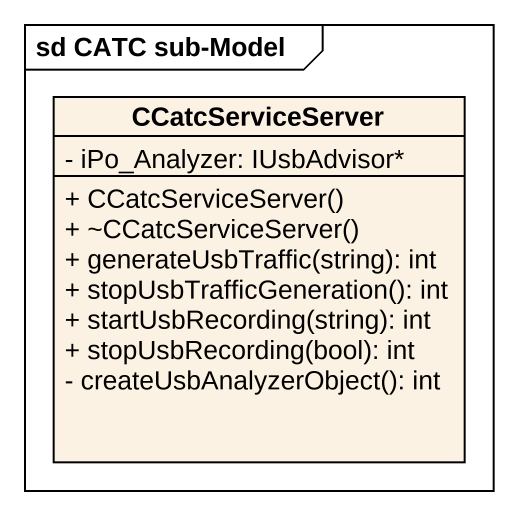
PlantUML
@startuml
mainframe sd CATC sub-Model
hide circle
hide empty members
skinparam classAttributeIconSize 0
class CCatcServiceServer {
  - iPo_Analyzer: IUsbAdvisor*
  + CCatcServiceServer()
  + ~CCatcServiceServer()
  + generateUsbTraffic(string): int
  + stopUsbTrafficGeneration(): int
  + startUsbRecording(string): int
  + stopUsbRecording(bool): int
  - createUsbAnalyzerObject(): int
}
@enduml
